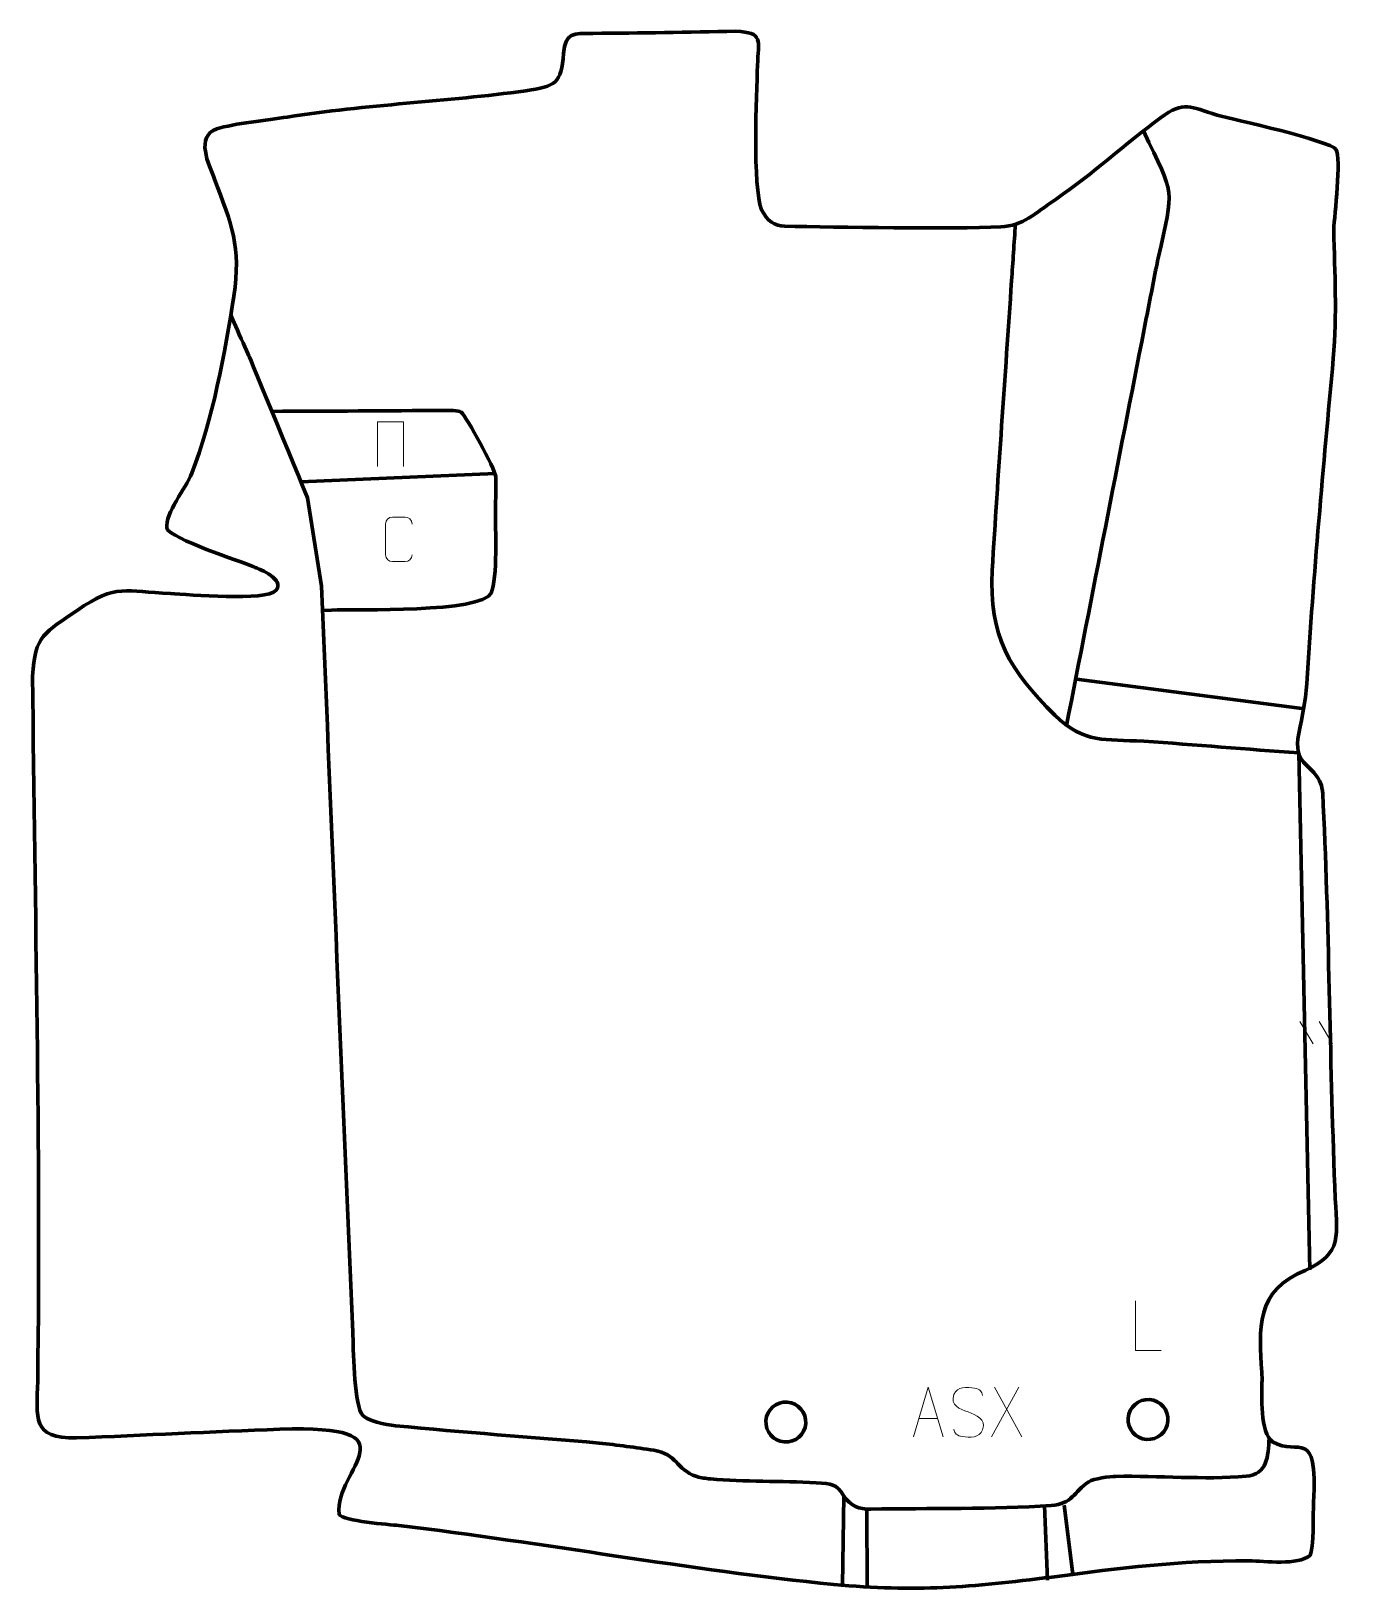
# Model space of a CAD drawing. Header units: millimetres. Extents: x -615 to 41, y 10 to 791.
import ezdxf

# ---------------------------------------------------------------- set-up
doc = ezdxf.new("R2010")
doc.units = ezdxf.units.MM
doc.header["$MEASUREMENT"] = 0
doc.layers.add('layer 2', color=7, linetype='Continuous')
doc.layers.add('layer 3', color=7, linetype='Continuous')

msp = doc.modelspace()

# ---------------------------------------------------------------- linework, layer by layer
at = {"layer": 'layer 2', "color": 140, "lineweight": 158}
for points, knots in [([(-58.1504, 741.4396), (-42.0999, 708.0768), (-42.8542, 713.8975), (-50.6815, 677.7527), (-50.6815, 677.7527), (-51.0941, 675.8471), (-51.4879, 673.949), (-51.8704, 672.0371), (-51.8704, 672.0371), (-51.8704, 672.0371), (-51.9857, 671.448), (-51.9857, 671.448), (-51.9857, 671.448), (-53.9062, 661.6428), (-55.8266, 651.8375), (-57.747, 642.0323), (-57.747, 642.0323), (-70.7101, 575.8468), (-83.6732, 509.6612), (-96.6363, 443.4757)], [0, 0, 0, 0, 0.16666667, 0.16666667, 0.16666667, 0.16666667, 0.33333333, 0.33333333, 0.33333333, 0.33333333, 0.5, 0.5, 0.5, 0.5, 0.66666667, 0.66666667, 0.66666667, 0.66666667, 1, 1, 1, 1]), ([(-122.2517, 694.721), (-122.8856, 685.2497), (-123.5195, 675.7785), (-124.1534, 666.3072), (-124.1534, 666.3072), (-127.3865, 618.0125), (-130.9746, 569.5623), (-133.868, 521.2681), (-133.868, 521.2681), (-135.3839, 488.1454), (-125.4851, 471.582), (-102.5365, 448.7448), (-102.5365, 448.7448), (-87.3711, 434.1377), (-77.6165, 436.9008), (-57.994, 435.6237), (-57.994, 435.6237), (-32.0956, 433.938), (-6.2198, 431.6641), (19.6712, 429.8117), (19.6712, 429.8117), (19.6712, 429.8117), (25.186, 170.853), (25.186, 170.853)], [0, 0, 0, 0, 0.14285714, 0.14285714, 0.14285714, 0.14285714, 0.28571429, 0.28571429, 0.28571429, 0.28571429, 0.42857143, 0.42857143, 0.42857143, 0.42857143, 0.57142857, 0.57142857, 0.57142857, 0.57142857, 0.71428571, 0.71428571, 0.71428571, 0.71428571, 1, 1, 1, 1]), ([(4.8871, 86.4569), (4.2771, 77.4722), (4.1255, 68.3102), (-6.6824, 67.4109), (-6.6824, 67.4109), (-27.8791, 65.647), (-50.5202, 67.8021), (-72.0303, 67.3629), (-72.0303, 67.3629), (-74.8909, 67.2815), (-83.1725, 66.2529), (-85.4283, 64.7094), (-85.4283, 64.7094), (-93.0914, 59.4661), (-93.6646, 53.5521), (-104.377, 52.821), (-104.377, 52.821), (-133.3542, 50.8431), (-165.407, 51.4593), (-194.6672, 50.9722), (-194.6672, 50.9722), (-200.5235, 50.8756), (-204.9577, 52.5313), (-208.1227, 57.5212), (-208.1227, 57.5212), (-212.2098, 63.965), (-214.0586, 63.5911), (-222.1034, 64.1177), (-222.1034, 64.1177), (-239.4439, 65.2528), (-258.1256, 64.4678), (-275.0711, 66.1106), (-275.0711, 66.1106), (-277.4591, 66.3421), (-279.5778, 66.5858), (-281.8806, 67.275), (-281.8806, 67.275), (-292.7251, 71.1633), (-291.5703, 78.5177), (-303.4121, 80.424), (-303.4121, 80.424), (-312.456, 81.8798), (-321.6618, 83.0546), (-330.7656, 84.0805), (-330.7656, 84.0805), (-364.7029, 86.9016), (-398.9632, 89.4833), (-432.8279, 92.7523), (-432.8279, 92.7523), (-437.3131, 93.1852), (-447.6807, 94.8494), (-449.9517, 99.0579), (-449.9517, 99.0579), (-453.8184, 106.2235), (-453.8393, 131.5228), (-454.1921, 139.6514), (-454.1921, 139.6514), (-459.5989, 264.2159), (-464.6749, 388.8114), (-469.82, 513.3883), (-469.82, 513.3883), (-469.82, 513.3883), (-476.8391, 557.5647), (-476.8391, 557.5647), (-476.8391, 557.5647), (-476.8391, 557.5647), (-507.4646, 631.7781), (-506.0081, 628.2189), (-506.0081, 628.2189), (-504.5517, 624.6598), (-515.268, 649.078), (-515.268, 649.078)], [0, 0, 0, 0, 0.05263158, 0.05263158, 0.05263158, 0.05263158, 0.10526316, 0.10526316, 0.10526316, 0.10526316, 0.15789474, 0.15789474, 0.15789474, 0.15789474, 0.21052632, 0.21052632, 0.21052632, 0.21052632, 0.26315789, 0.26315789, 0.26315789, 0.26315789, 0.31578947, 0.31578947, 0.31578947, 0.31578947, 0.36842105, 0.36842105, 0.36842105, 0.36842105, 0.42105263, 0.42105263, 0.42105263, 0.42105263, 0.47368421, 0.47368421, 0.47368421, 0.47368421, 0.52631579, 0.52631579, 0.52631579, 0.52631579, 0.57894737, 0.57894737, 0.57894737, 0.57894737, 0.63157895, 0.63157895, 0.63157895, 0.63157895, 0.68421053, 0.68421053, 0.68421053, 0.68421053, 0.73684211, 0.73684211, 0.73684211, 0.73684211, 0.78947368, 0.78947368, 0.78947368, 0.78947368, 0.84210526, 0.84210526, 0.84210526, 0.84210526, 0.89473684, 0.89473684, 0.89473684, 0.89473684, 1, 1, 1, 1]), ([(-494.738, 600.933), (-465.8953, 601.0576), (-437.0836, 601.1835), (-408.2414, 601.4352), (-408.2414, 601.4352), (-406.609, 601.4495), (-401.1364, 601.3231), (-399.8581, 600.5478), (-399.8581, 600.5478), (-397.2526, 598.2611), (-382.9031, 572.0285), (-382.5786, 568.3288), (-382.5786, 568.3288), (-382.2267, 564.3169), (-382.7192, 556.1603), (-382.7463, 551.7395), (-382.7463, 551.7395), (-382.7695, 542.4639), (-381.5322, 517.2424), (-384.928, 509.89), (-384.928, 509.89), (-389.5511, 499.8804), (-452.7413, 501.8504), (-464.7979, 501.3521), (-464.7979, 501.3521), (-464.7979, 501.3521), (-469.3148, 501.1653), (-469.3148, 501.1653)], [0, 0, 0, 0, 0.125, 0.125, 0.125, 0.125, 0.25, 0.25, 0.25, 0.25, 0.375, 0.375, 0.375, 0.375, 0.5, 0.5, 0.5, 0.5, 0.625, 0.625, 0.625, 0.625, 0.75, 0.75, 0.75, 0.75, 1, 1, 1, 1])]:
    msp.add_open_spline(points, degree=3, knots=knots, dxfattribs=at)
for points in [[(-382.6493, 569.8361), (-382.6493, 569.8361), (-480.1562, 565.6029), (-480.1562, 565.6029)], [(-91.5921, 466.7791), (-91.5921, 466.7791), (22.6377, 451.9194), (22.6377, 451.9194)], [(-208.197, 57.4645), (-208.197, 57.4645), (-208.94, 12.8159), (-208.94, 12.8159)], [(-196.7482, 51.0668), (-196.7482, 51.0668), (-196.5429, 11.981), (-196.5429, 11.981)], [(-107.6789, 52.7896), (-107.6789, 52.7896), (-106.1915, 15.4486), (-106.1915, 15.4486)], [(-97.8891, 52.9993), (-97.8891, 52.9993), (-93.4064, 18.3169), (-93.4064, 18.3169)]]:
    msp.add_open_spline(points, degree=3, dxfattribs=at)
at = {"layer": 'layer 2', "color": 250, "lineweight": 200}
for points in [[(-238.0198, 84.6064), (-243.5271, 85.0214), (-247.6551, 89.8224), (-247.2401, 95.3296), (-247.2401, 95.3296), (-246.8251, 100.8368), (-242.0242, 104.9649), (-236.5169, 104.5499), (-236.5169, 104.5499), (-231.0097, 104.1348), (-226.8816, 99.3339), (-227.2966, 93.8267), (-227.2966, 93.8267), (-227.7117, 88.3195), (-232.5126, 84.1914), (-238.0198, 84.6064)], [(-56.5686, 85.8801), (-62.0758, 86.2951), (-66.2039, 91.0961), (-65.7889, 96.6033), (-65.7889, 96.6033), (-65.3739, 102.1105), (-60.5729, 106.2386), (-55.0657, 105.8235), (-55.0657, 105.8235), (-49.5585, 105.4085), (-45.4304, 100.6076), (-45.8454, 95.1004), (-45.8454, 95.1004), (-46.2604, 89.5932), (-51.0613, 85.4651), (-56.5686, 85.8801)]]:
    msp.add_open_spline(points, degree=3, knots=[0, 0, 0, 0, 0.2, 0.2, 0.2, 0.2, 0.4, 0.4, 0.4, 0.4, 0.6, 0.6, 0.6, 0.6, 1, 1, 1, 1], dxfattribs=at)
at = {"layer": 'layer 3', "color": 242, "lineweight": 158}
msp.add_open_spline([(-367.5298, 761.5283), (-352.3587, 763.8751), (-349.9839, 765.1012), (-348.5626, 780.2805), (-348.5626, 780.2805), (-347.5762, 790.815), (-343.8725, 790.324), (-333.8881, 790.3176), (-333.8881, 790.3176), (-309.9849, 790.3468), (-286.1959, 790.9514), (-262.309, 791.3868), (-262.309, 791.3868), (-248.2659, 790.7501), (-251.0942, 786.7962), (-251.4531, 774.26), (-251.4531, 774.26), (-251.8712, 759.3537), (-254.0455, 713.6912), (-249.4122, 701.9572), (-249.4122, 701.9572), (-246.7693, 696.3318), (-242.6671, 693.726), (-237.8329, 693.6629), (-237.8329, 693.6629), (-211.847, 693.3233), (-154.0623, 692.0567), (-129.5579, 693.4252), (-129.5579, 693.4252), (-118.3253, 694.0524), (-112.88, 699.6998), (-101.8843, 707.2689), (-101.8843, 707.2689), (-83.4239, 719.9765), (-67.4895, 734.7631), (-49.497, 748.0335), (-49.497, 748.0335), (-37.4622, 756.9097), (-34.9976, 753.3249), (-21.1802, 749.3935), (-21.1802, 749.3935), (-12.794, 747.2566), (35.5272, 736.4302), (38.2454, 732.2202), (38.2454, 732.2202), (41.2544, 727.56), (37.5556, 699.3058), (37.2294, 692.0119), (37.2294, 692.0119), (37.66, 669.2091), (38.9617, 650.4989), (37.002, 627.3913), (37.002, 627.3913), (31.9874, 572.8705), (27.1, 519.3355), (23.7554, 464.6402), (23.7554, 464.6402), (23.0741, 454.4582), (21.524, 449.2983), (19.6699, 439.5202), (19.6699, 439.5202), (16.7883, 424.3239), (25.6635, 424.5611), (30.1529, 415.8304), (30.1529, 415.8304), (31.6271, 412.9634), (31.74, 409.4393), (32.0083, 403.6579), (32.0083, 403.6579), (35.0588, 337.9434), (35.2728, 272.1683), (37.9566, 206.4629), (37.9566, 206.4629), (39.2287, 184.5822), (40.9096, 177.9622), (19.1305, 168.7758), (19.1305, 168.7758), (-3.8347, 157.6499), (0.6677, 136.9993), (1.2962, 115.5292), (1.2962, 115.5292), (1.2824, 108.157), (0.098, 89.2248), (6.6164, 84.6984), (6.6164, 84.6984), (19.7079, 76.8367), (29.1799, 93.4163), (27.0827, 54.3017), (27.0827, 54.3017), (26.8417, 49.2997), (27.3341, 30.9219), (25.3573, 27.8116), (25.3573, 27.8116), (19.328, 22.5636), (2.7783, 24.9723), (-5.215, 25.065), (-5.215, 25.065), (-40.4138, 25.195), (-69.3178, 21.4851), (-103.9218, 16.9448), (-103.9218, 16.9448), (-144.7513, 11.6912), (-171.8435, 9.5505), (-213.2461, 13.1763), (-213.2461, 13.1763), (-286.0451, 20.5322), (-358.3119, 34.0497), (-431.1267, 42.7551), (-431.1267, 42.7551), (-436.0218, 43.2388), (-458.9388, 44.9342), (-461.0756, 48.3824), (-461.0756, 48.3824), (-463.2127, 71.575), (-421.168, 93.3344), (-490.7207, 90.9701), (-490.7207, 90.9701), (-524.7632, 89.7946), (-558.6426, 87.9695), (-592.6294, 86.608), (-592.6294, 86.608), (-615.2882, 86.1765), (-612.3941, 96.5415), (-612.0461, 115.1123), (-612.0461, 115.1123), (-610.4234, 233.0252), (-613.5479, 350.4109), (-614.5746, 468.2448), (-614.5746, 468.2448), (-613.6581, 488.8986), (-608.3161, 490.0628), (-592.2348, 501.2342), (-592.2348, 501.2342), (-572.5033, 514.9411), (-568.1685, 510.5944), (-545.5131, 509.6541), (-545.5131, 509.6541), (-536.4047, 509.197), (-497.7784, 505.5566), (-492.5095, 511.3121), (-492.5095, 511.3121), (-488.5098, 516.9603), (-500.1455, 521.5058), (-503.8032, 523.1215), (-503.8032, 523.1215), (-510.8319, 525.8972), (-545.3267, 537.1003), (-547.3408, 542.2798), (-547.3408, 542.2798), (-548.1791, 550.2034), (-537.9531, 562.1964), (-534.7774, 569.9664), (-534.7774, 569.9664), (-524.5906, 596.0824), (-518.062, 630.8476), (-513.7181, 658.7157), (-513.7181, 658.7157), (-510.1267, 683.3551), (-514.8295, 694.8013), (-523.4738, 717.3101), (-523.4738, 717.3101), (-526.3406, 724.7748), (-533.1915, 738.6043), (-522.3399, 742.4498), (-522.3399, 742.4498), (-513.5948, 745.2286), (-496.9358, 746.8046), (-487.0175, 748.3701), (-487.0175, 748.3701), (-447.355, 754.6308), (-407.2705, 756.1237), (-367.5298, 761.5283)], degree=3, knots=[0, 0, 0, 0, 0.02272727, 0.02272727, 0.02272727, 0.02272727, 0.04545455, 0.04545455, 0.04545455, 0.04545455, 0.06818182, 0.06818182, 0.06818182, 0.06818182, 0.09090909, 0.09090909, 0.09090909, 0.09090909, 0.11363636, 0.11363636, 0.11363636, 0.11363636, 0.13636364, 0.13636364, 0.13636364, 0.13636364, 0.15909091, 0.15909091, 0.15909091, 0.15909091, 0.18181818, 0.18181818, 0.18181818, 0.18181818, 0.20454545, 0.20454545, 0.20454545, 0.20454545, 0.22727273, 0.22727273, 0.22727273, 0.22727273, 0.25, 0.25, 0.25, 0.25, 0.27272727, 0.27272727, 0.27272727, 0.27272727, 0.29545455, 0.29545455, 0.29545455, 0.29545455, 0.31818182, 0.31818182, 0.31818182, 0.31818182, 0.34090909, 0.34090909, 0.34090909, 0.34090909, 0.36363636, 0.36363636, 0.36363636, 0.36363636, 0.38636364, 0.38636364, 0.38636364, 0.38636364, 0.40909091, 0.40909091, 0.40909091, 0.40909091, 0.43181818, 0.43181818, 0.43181818, 0.43181818, 0.45454545, 0.45454545, 0.45454545, 0.45454545, 0.47727273, 0.47727273, 0.47727273, 0.47727273, 0.5, 0.5, 0.5, 0.5, 0.52272727, 0.52272727, 0.52272727, 0.52272727, 0.54545455, 0.54545455, 0.54545455, 0.54545455, 0.56818182, 0.56818182, 0.56818182, 0.56818182, 0.59090909, 0.59090909, 0.59090909, 0.59090909, 0.61363636, 0.61363636, 0.61363636, 0.61363636, 0.63636364, 0.63636364, 0.63636364, 0.63636364, 0.65909091, 0.65909091, 0.65909091, 0.65909091, 0.68181818, 0.68181818, 0.68181818, 0.68181818, 0.70454545, 0.70454545, 0.70454545, 0.70454545, 0.72727273, 0.72727273, 0.72727273, 0.72727273, 0.75, 0.75, 0.75, 0.75, 0.77272727, 0.77272727, 0.77272727, 0.77272727, 0.79545455, 0.79545455, 0.79545455, 0.79545455, 0.81818182, 0.81818182, 0.81818182, 0.81818182, 0.84090909, 0.84090909, 0.84090909, 0.84090909, 0.86363636, 0.86363636, 0.86363636, 0.86363636, 0.88636364, 0.88636364, 0.88636364, 0.88636364, 0.90909091, 0.90909091, 0.90909091, 0.90909091, 0.93181818, 0.93181818, 0.93181818, 0.93181818, 0.95454545, 0.95454545, 0.95454545, 0.95454545, 1, 1, 1, 1], dxfattribs=at)
at = {"layer": 'layer 3', "color": 250, "lineweight": 9}
for points, knots in [([(-441.8359, 573.279), (-441.8359, 573.279), (-441.8359, 595.6293), (-441.8359, 595.6293), (-441.8359, 595.6293), (-441.8359, 595.6293), (-428.7176, 595.6293), (-428.7176, 595.6293), (-428.7176, 595.6293), (-428.7176, 595.6293), (-428.7176, 573.279), (-428.7176, 573.279)], [0, 0, 0, 0, 0.25, 0.25, 0.25, 0.25, 0.5, 0.5, 0.5, 0.5, 1, 1, 1, 1]), ([(-424.4839, 529.0538), (-424.6091, 526.9728), (-426.1113, 525.6476), (-428.035, 525.6379), (-428.035, 525.6379), (-430.1236, 525.6382), (-432.2122, 525.6382), (-434.3005, 525.6379), (-434.3005, 525.6379), (-436.0247, 525.5435), (-437.7911, 527.2314), (-437.7811, 529.0382), (-437.7811, 529.0382), (-437.7807, 534.2064), (-437.7807, 539.3741), (-437.7811, 544.5415), (-437.7811, 544.5415), (-437.7773, 546.4566), (-436.2128, 547.9965), (-434.2849, 547.9844), (-434.2849, 547.9844), (-432.2019, 547.9844), (-430.1184, 547.9844), (-428.035, 547.9844), (-428.035, 547.9844), (-426.2915, 548.0162), (-424.5078, 546.6803), (-424.4839, 544.4969)], [0, 0, 0, 0, 0.125, 0.125, 0.125, 0.125, 0.25, 0.25, 0.25, 0.25, 0.375, 0.375, 0.375, 0.375, 0.5, 0.5, 0.5, 0.5, 0.625, 0.625, 0.625, 0.625, 0.75, 0.75, 0.75, 0.75, 1, 1, 1, 1]), ([(-49.1804, 130.3875), (-49.1804, 130.3875), (-62.1295, 130.3875), (-62.1295, 130.3875), (-62.1295, 130.3875), (-62.1295, 130.3875), (-62.1295, 155.3411), (-62.1295, 155.3411)], [0, 0, 0, 0, 0.33333333, 0.33333333, 0.33333333, 0.33333333, 1, 1, 1, 1]), ([(-173.3758, 87.1752), (-173.3758, 87.1752), (-166.0048, 112.1287), (-166.0048, 112.1287), (-166.0048, 112.1287), (-166.0048, 112.1287), (-158.4349, 87.1752), (-158.4349, 87.1752)], [0, 0, 0, 0, 0.33333333, 0.33333333, 0.33333333, 0.33333333, 1, 1, 1, 1]), ([(-145.9053, 99.652), (-150.1536, 101.1224), (-155.0617, 102.9182), (-153.0566, 108.4385), (-153.0566, 108.4385), (-151.5531, 112.5784), (-146.3395, 112.1899), (-142.7359, 111.5888), (-142.7359, 111.5888), (-139.8753, 111.1116), (-139.0106, 109.8984), (-138.7, 107.8143)], [0, 0, 0, 0, 0.25, 0.25, 0.25, 0.25, 0.5, 0.5, 0.5, 0.5, 1, 1, 1, 1]), ([(-145.9053, 99.6519), (-141.8867, 98.0052), (-136.8572, 96.1169), (-138.6912, 90.7566), (-138.6912, 90.7566), (-140.151, 86.4902), (-145.0618, 86.7469), (-148.7879, 87.3016), (-148.7879, 87.3016), (-151.5379, 87.7114), (-152.7588, 88.9249), (-153.1368, 91.0371)], [0, 0, 0, 0, 0.25, 0.25, 0.25, 0.25, 0.5, 0.5, 0.5, 0.5, 1, 1, 1, 1])]:
    msp.add_open_spline(points, degree=3, knots=knots, dxfattribs=at)
for points in [[(20.2228, 295.1776), (20.2228, 295.1776), (26.9318, 284.03), (26.9318, 284.03)], [(29.8433, 295.1776), (29.8433, 295.1776), (36.5523, 284.03), (36.5523, 284.03)], [(-120.4896, 112.1287), (-120.4896, 112.1287), (-134.2302, 87.2329), (-134.2302, 87.2329)], [(-132.7756, 112.1287), (-132.7756, 112.1287), (-119.035, 87.1752), (-119.035, 87.1752)], [(-170.6532, 96.4246), (-170.6532, 96.4246), (-161.1575, 96.4246), (-161.1575, 96.4246)]]:
    msp.add_open_spline(points, degree=3, dxfattribs=at)

doc.saveas('drawing.dxf')
